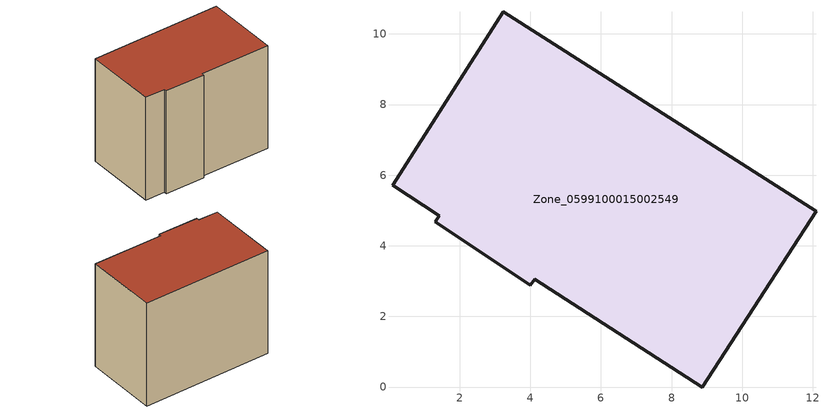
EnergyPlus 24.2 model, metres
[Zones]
Zone_0599100015002549
 floor ground (C_G): 4,2.89 1.31,4.68 1.42,4.85 0.1,5.71 3.24,10.62 12.09,4.98 8.87,0 4.13,3.05 z0.94
 wall outside (C_F): 12.09,4.98 3.24,10.62 0.1,5.71 1.42,4.85 1.31,4.68 4,2.89 4.13,3.05 8.87,0 12.09,4.98 z0.94:9.64
 roof outside (C_R): 1.31,4.68 4,2.89 4.13,3.05 8.87,0 12.09,4.98 3.24,10.62 0.1,5.71 1.42,4.85 z9.64
[BUILDING]
Pand.0599100015002549: North Axis=0; Terrain=City; Loads Convergence Tolerance Value=0.04; Temperature Convergence Tolerance Value=0.4; Solar Distribution=FullExterior; Maximum Number of Warmup Days=25; Minimum Number of Warmup Days=1
[Site:Location]
Rotterdam.The.Hague.AP_ZH_NLD Design_Conditions: Latitude=51.96; Longitude=4.45; Time Zone=1; Elevation=-4.5
[SITE:GROUNDTEMPERATURE:BUILDINGSURFACE]
18, 18, 18, 18, 18, 18, 18, 18, 18, 18, 18, 18
[MATERIAL] Thermal Absorptance=0.9; Solar Absorptance=0.7; Visible Absorptance=0.7
Name | Roughness | Thickness | Conductivity | Density | Specific Heat
G.TC.2006-2014 | MediumSmooth | 0.15 | 0.06 | 540 | 1210
F.TC.2006-2014 | Rough | 0.3 | 0.12 | 1920 | 840
R.TC.2006-2014 | MediumRough | 0.2 | 0.08 | 1500 | 1000
[CONSTRUCTION]
C_G: G.TC.2006-2014
C_F: F.TC.2006-2014
C_R: R.TC.2006-2014
[ZONE]
Zone_0599100015002549: Type=1; Multiplier=1; Ceiling Height=Autocalculate; Volume=Autocalculate; Floor Area=autocalculate; Part of Total Floor Area=Yes
[ZONEINFILTRATION:DESIGNFLOWRATE]
Infil_Zone_0599100015002549: Zone or ZoneList or Space or SpaceList=Zone_0599100015002549; Schedule=AlwaysOn; Design Flow Rate Calculation Method=Flow/Area; Flow Rate per Floor Area=0.0015; Constant Term Coefficient=1; Temperature Term Coefficient=0; Velocity Term Coefficient=0; Velocity Squared Term Coefficient=0
[HVACTEMPLATE:ZONE:IDEALLOADSAIRSYSTEM]
Zone_0599100015002549: Maximum Heating Supply Air Temperature=50; Minimum Cooling Supply Air Temperature=13; Maximum Heating Supply Air Humidity Ratio=0.0156; Minimum Cooling Supply Air Humidity Ratio=0.0077; Heating Limit=NoLimit; Cooling Limit=NoLimit; Dehumidification Control Type=ConstantSensibleHeatRatio; Cooling Sensible Heat Ratio=0.7; Dehumidification Setpoint=60; Humidification Control Type=None; Humidification Setpoint=30; Outdoor Air Method=None; Outdoor Air Flow Rate per Person=0.00944; Outdoor Air Flow Rate per Zone Floor Area=0; Outdoor Air Flow Rate per Zone=0; Demand Controlled Ventilation Type=None; Outdoor Air Economizer Type=NoEconomizer; Heat Recovery Type=None; Sensible Heat Recovery Effectiveness=0.7; Latent Heat Recovery Effectiveness=0.65
[ZONECONTROL:THERMOSTAT]
ThermostatControl_Zone_0599100015002549: Zone or ZoneList=Zone_0599100015002549; Control Type Schedule=DualSetpointControlType; Control 1=Thermostat_Zone_0599100015002549; Temperature Difference Between Cutout And Setpoint=0
[THERMOSTATSETPOINT:DUALSETPOINT]
Thermostat_Zone_0599100015002549: Heating Setpoint Temperature Schedule=HeatingSetpoint_Zone_0599100015002549; Cooling Setpoint Temperature Schedule=CoolingSetpoint_Zone_0599100015002549
[SCHEDULE:COMPACT]
HeatingSetpoint_Zone_0599100015002549: Through: 12/31, For: AllDays, Until: 24:00, 21
CoolingSetpoint_Zone_0599100015002549: Through: 12/31, For: AllDays, Until: 24:00, 24
DualSetpointControlType: Through: 12/31, For: AllDays, Until: 24:00, 4
AlwaysOn: Through: 12/31, For: AllDays, Until: 24:00, 1
